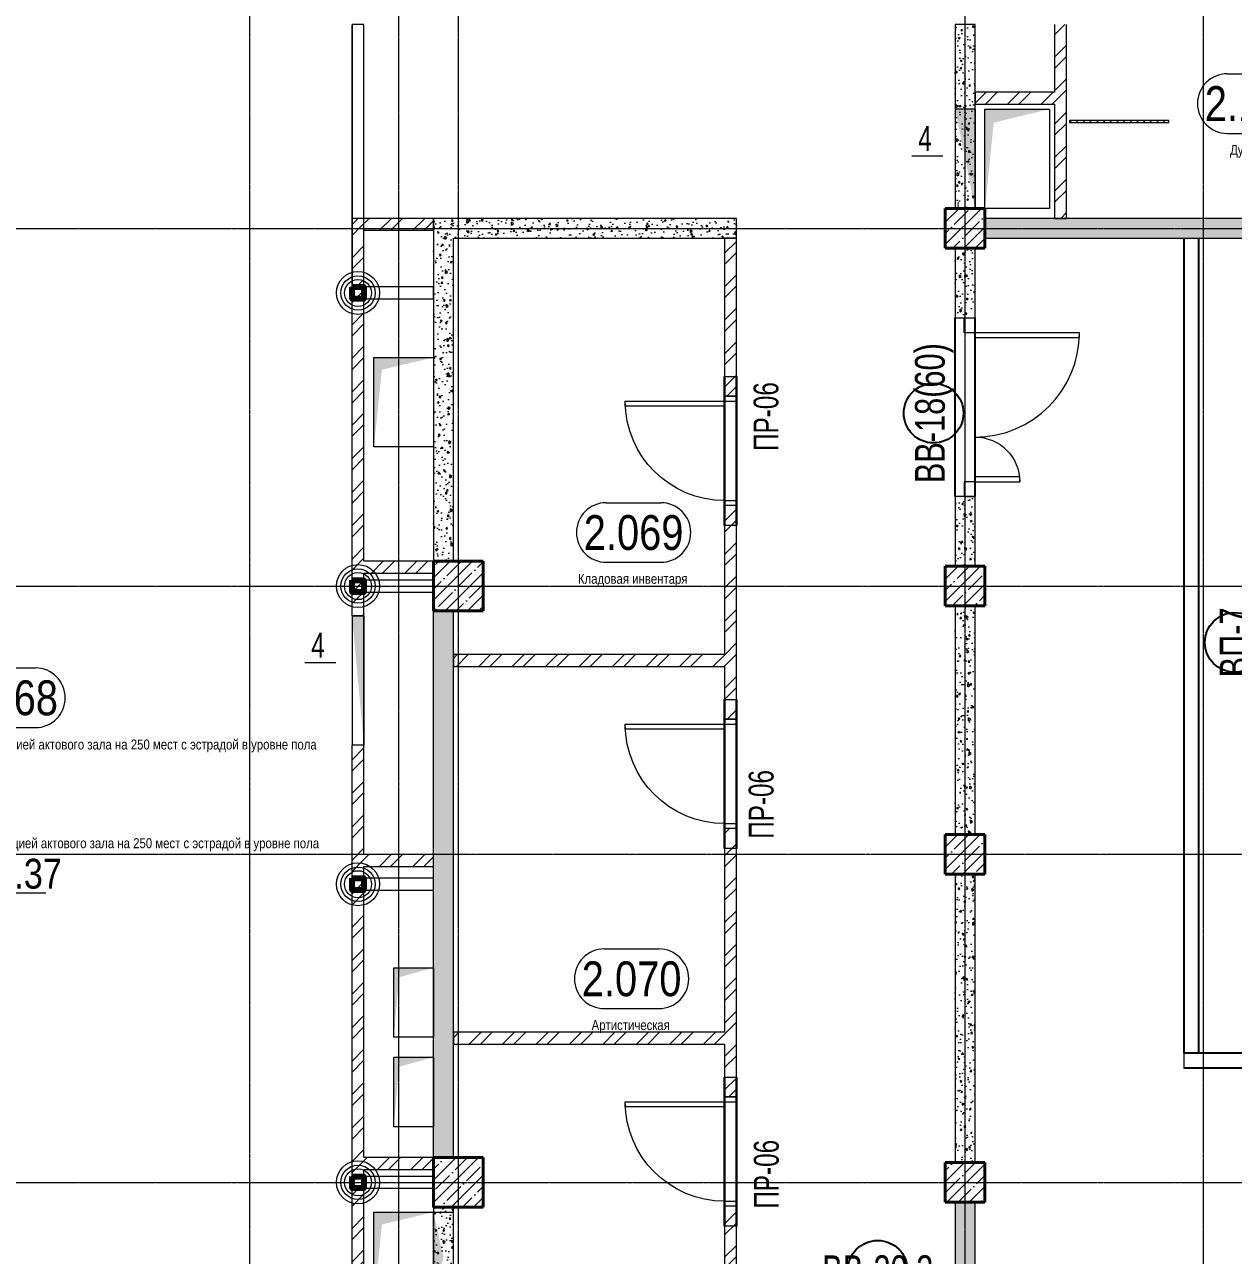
# Model space of a CAD drawing. Header units: millimetres. Extents: x -231292 to 573618, y -153144 to 564035.
# Drawn here: x 70218 to 82383, y 91395 to 103780 of the extents above; entities that cross this region are included whole.
import ezdxf
from ezdxf.enums import TextEntityAlignment as Align

# ---------------------------------------------------------------- set-up
doc = ezdxf.new("R2010")
doc.units = ezdxf.units.MM
for name, pattern in [('CENTER2', [28.575, 19.05, -3.175, 3.175, -3.175]), ('DASHED', [19.05, 12.7, -6.35]), ('HIDDEN2', [4.7625, 3.175, -1.5875])]:
    doc.linetypes.add(name, pattern=pattern)
doc.layers.get('0').update_dxf_attribs({"color": 250})
doc.layers.get('Defpoints').update_dxf_attribs({"color": 250})
for name, color, linetype, lineweight in [('A-AREA', 250, 'Continuous', 15), ('АР_Area', 250, 'Continuous', 5), ('АР_Витраж марка', 250, 'Continuous', 9), ('АР_Двери', 250, 'Continuous', 9), ('АР_Двери_витраж', 250, 'Continuous', 9), ('АР_Колонны', 250, 'Continuous', 35), ('АР_Отв. марка', 250, 'Continuous', 9), ('АР_Отверстия', 250, 'Continuous', 9), ('АР_площадь пом', 250, 'Continuous', 5), ('АР_Стены ГКЛ', 250, 'Continuous', 15), ('АР_Стены ЖБ', 250, 'Continuous', 35), ('АР_Стены кирпич', 250, 'Continuous', 20), ('АР_Стены ПЕНОблок', 250, 'Continuous', 20), ('АР_Штриховка', 250, 'Continuous', 0), ('КМ_Фахверки', 250, 'Continuous', 80), ('ОВ_Отверстия', 250, 'Continuous', 5), ('ОВ_Шахты_блок 4.1', 250, 'Continuous', 5), ('РД_Оси_100', 250, 'Continuous', 0), ('РД_проем_инж перемыч_фахверк', 250, 'Continuous', 18)]:
    doc.layers.add(name, color=color, linetype=linetype, lineweight=lineweight)
for name, color, linetype, lineweight, plot in [('АР_Делит', 250, 'Continuous', 0, False), ('РД_Проем', 250, 'Continuous', 0, False), ('РД_проем_инж перемыч_подсчет', 250, 'Continuous', 30, False)]:
    doc.layers.add(name, color=color, linetype=linetype, lineweight=lineweight, plot=plot)
for name, color, linetype in [('РД_Витраж_вн', 250, 'Continuous'), ('РД_Витраж_перегородка', 250, 'Continuous'), ('РД_Перемычка инж проемов', 250, 'Continuous')]:
    doc.layers.add(name, color=color, linetype=linetype)
doc.styles.add('Arial0', font='arial.ttf')
doc.styles.add('Arial_09', font='ARIALN.TTF', dxfattribs={"width": 0.9})
doc.styles.add('style1', font='ARIALN.TTF')
doc.styles.add('ккк', font='isocpeur.ttf', dxfattribs={"width": 0.85, "oblique": 15})
pattern_1 = [(95, (8883.4, 13229.69), (140.09465, 117.55338), [19.05, -209.55]), (40, (8883.4, 13229.69), (-160.01845, 110.17673), [15.24, -167.64058]), (145.45144, (8895.08, 13239.48), (-19.9238, 227.7301), [16.19, -178.09024]), (91.1842, (8847.48, 13265.6), (221.41024, 161.9534), [28.575, -314.325]), (141.63556, (8865.93, 13279.1), (-7.0866, 342.82676), [24.285, -267.1356]), (36.18415, (8847.48, 13265.6), (-7.0866, 342.82676), [22.86, -251.4597]), (66, (8874.42, 13274.59), (179.51998, 34.89515), [19.05, -209.55]), (11, (8874.42, 13274.59), (-86.53993, 173.9412), [15.24, -167.64]), (116.45145, (8889.38, 13277.5), (92.98005, 208.83634), [16.19, -178.08994]), (82.5, (8883.4, 13229.686), (-57.60547, 61.973414), [0, -165.608, 0, -170.18, 0, -168.275]), (52.5, (8883.4, 13229.69), (-23.58973, 118.087), [0, -97.028, 0, -161.798, 0, -64.135]), (12.5, (8843.35, 13189.634), (99.927863, 91.826196), [0, -63.5, 0, -198.12, 0, -262.89]), (2.5, (8825.39, 13171.67), (86.7639, 122.72239), [0, -82.55, 0, -131.572, 0, -186.69])]
pattern_2 = [(45, (8883.4, 13229.69), (-168.3798, 168.3798), []), (45, (8995.66, 13229.69), (-168.3798, 168.3798), [])]
pattern_3 = [(45, (8883.4, 13229.69), (-168.3798, 168.3798), []), (45, (8995.66, 13229.69), (-168.3798, 168.3798), [])]
pattern_4 = [(45, (8883.4, 13229.69), (-112.2532, 112.2532), []), (45, (8995.66, 13229.69), (-112.2532, 112.2532), [198.4375, -39.6875, 0, -39.6875])]
pattern_5 = [(45, (8883.4, 13229.69), (-168.3798, 168.3798), []), (45, (8995.66, 13229.69), (-168.3798, 168.3798), [])]

# ---------------------------------------------------------------- blocks, each defined once
blk = doc.blocks.new('СОШ_2200_АР_ОСИ_М100_28.05.24')
at = {"layer": 'РД_Оси_100', "linetype": 'CENTER2'}
for p, q in [((63600, -6155), (63600, 139938.679)), ((65100, -6155), (65100, 139938.679)), ((73200, -6155), (73200, 139938.679)), ((70800, -6155), (70800, 90900)), ((-5954.958, 88500), (119910, 88500)), ((-5954.958, 84900), (119910, 84900)), ((119910, 82200), (-5954.958, 82200)), ((-5954.958, 78900), (119910, 78900))]:
    blk.add_line(p, q, dxfattribs=at)
blk.add_lwpolyline([(65700, -6155), (65700, 139938.679)], dxfattribs=at)
blk = doc.blocks.new('otv')
at = {"linetype": 'Continuous'}
blk.add_lwpolyline([(0, -1), (0, 0), (1, 0), (1, -1)], close=True, dxfattribs=at)
blk.add_solid([(0, -1), (0, 0), (0.135, -0.137), (1, 0)], dxfattribs=at)
blk = doc.blocks.new('Ф_крпич 120')
at = {"layer": 'АР_Делит', "color": 1}
for radius in [216, 173, 136]:
    blk.add_circle((60, -60), radius, dxfattribs=at)
at = {"layer": 'КМ_Фахверки'}
blk.add_lwpolyline([(0, 0), (120, 0), (120, -120), (0, -120)], close=True, dxfattribs=at)
at = {"layer": 'КМ_Фахверки', "lineweight": 5}
blk.add_lwpolyline([(6, -6), (114, -6), (114, -114), (6, -114)], close=True, dxfattribs=at)
blk = doc.blocks.new('MOK-МаркаПом_овал_ареал')
for p, q in [((-2.75, 3), (2.75, 3)), ((-2.75, -3), (2.75, -3))]:
    blk.add_line(p, q)
for centre, radius, start, end in [((-2.75, 0), 3, 90, 270), ((2.75, 0), 3, 270, 90), ((-3.75, 0), 3.5, 0, 0.001)]:
    blk.add_arc(centre, radius, start, end)
at = {"color": 0, "style": 'style1'}
blk.add_attdef('АР-ПОМЕЩЕНИЕ:НОМЕР', text='', height=3.5, dxfattribs=at).set_placement((0, 0), align=Align.MIDDLE)
at = {"layer": 'Defpoints', "color": 2, "style": 'style1'}
blk.add_attdef('АР-ПОМЕЩЕНИЕ:НАИМЕНОВАНИЕ', text='', height=1, dxfattribs=at).set_placement((-0.09, -4.81), align=Align.MIDDLE)
blk = doc.blocks.new('MOK-МаркаПомещения1')
at = {"layer": 'A-AREA', "color": 0}
blk.add_line((-3.65, -1.94), (3.65, -1.94), dxfattribs=at)
at = {"layer": 'A-AREA', "color": 0, "style": 'style1'}
blk.add_attdef('АР-ПОМЕЩЕНИЕ:ПЛОЩАДЬ', text='', height=3, dxfattribs=at).set_placement((0, 0), align=Align.MIDDLE)
at = {"layer": 'Defpoints', "style": 'style1', "flags": 8}
blk.add_attdef('АР-ПОМЕЩЕНИЕ:НАИМЕНОВАНИЕ', text='', height=1, dxfattribs=at).set_placement((0, 2.96), align=Align.MIDDLE)
blk = doc.blocks.new('MOK-МаркаПроема инж.')
blk.add_line((-1.33, -1.75), (1.8, -1.75))
at = {"color": 0, "style": 'Arial0', "width": 0.7}
blk.add_attdef('АР-ПРОЕМ:Коробка', text='', height=2.5, dxfattribs=at).set_placement((0, 0), align=Align.MIDDLE)
blk = doc.blocks.new('MOK-МаркаПеремычки')
at = {"color": 0, "style": 'ккк', "oblique": 15, "width": 0.85}
blk.add_attdef('АР-ПРОЕМ:ПЕРЕМЫЧКА', text='', height=2.5, dxfattribs=at).set_placement((0, 0), align=Align.MIDDLE)
blk = doc.blocks.new('МаркаВитража1')
at = {"layer": 'Defpoints'}
blk.add_circle((0, 0), 3, dxfattribs=at)
at = {"color": 0, "linetype": 'ByBlock', "lineweight": -2, "style": 'Arial_09', "width": 0.9}
blk.add_attdef('АР-ОКНО:НАИМЕНОВАНИЕ', text='', height=3, dxfattribs=at).set_placement((0, 0), align=Align.MIDDLE)

msp = doc.modelspace()

# ---------------------------------------------------------------- hatches: boundary and pattern name
at = {"layer": 'АР_Штриховка', "linetype": 'Continuous', "lineweight": 0}
h = msp.add_hatch(dxfattribs=at)
h.set_pattern_fill('AR-CONC', color=256, angle=45, style=0)
h.set_pattern_definition([(95, (8883.4, 13229.69), (140.09465, 117.55338), [19.05, -209.55]), (40, (8883.4, 13229.69), (-160.01845, 110.17673), [15.24, -167.64058]), (145.45144, (8895.08, 13239.48), (-19.9238, 227.7301), [16.19, -178.09024]), (91.1842, (8847.48, 13265.6), (221.41024, 161.9534), [28.575, -314.325]), (141.63556, (8865.93, 13279.1), (-7.0866, 342.82676), [24.285, -267.1356]), (36.18415, (8847.48, 13265.6), (-7.0866, 342.82676), [22.86, -251.4597]), (66, (8874.42, 13274.59), (179.51998, 34.89515), [19.05, -209.55]), (11, (8874.42, 13274.59), (-86.53993, 173.9412), [15.24, -167.64]), (116.45145, (8889.38, 13277.5), (92.98005, 208.83634), [16.19, -178.08994]), (82.5, (8883.4, 13229.686), (-57.60547, 61.973414), [0, -165.608, 0, -170.18, 0, -168.275]), (52.5, (8883.4, 13229.69), (-23.58973, 118.087), [0, -97.028, 0, -161.798, 0, -64.135]), (12.5, (8843.35, 13189.634), (99.927863, 91.826196), [0, -63.5, 0, -198.12, 0, -262.89]), (2.5, (8825.39, 13171.67), (86.7639, 122.72239), [0, -82.55, 0, -131.572, 0, -186.69])])
h.paths.add_polyline_path([(79583.317, 101929.685), (79783.317, 101929.686), (79783.306, 103779.686), (79583.306, 103779.685)], flags=0)
h = msp.add_hatch(dxfattribs=at)
h.set_pattern_fill('ANSI32', color=256, scale=25, style=0)
h.set_pattern_definition(pattern_2)
h.paths.add_polyline_path([(80583.311, 101829.686), (80703.311, 101829.686), (80703.311, 102979.686), (80613.311, 103019.686), (80583.311, 102979.686)], flags=0)
h.paths.add_polyline_path([(80583.311, 103099.686), (80613.311, 103019.686), (80703.311, 102979.686), (80703.311, 103779.686), (80583.311, 103779.686)], flags=0)
h = msp.add_hatch(dxfattribs=at)
h.set_pattern_fill('ANSI32', color=256, scale=25, style=0)
h.set_pattern_definition([(45, (8883.4, 13229.69), (-168.3798, 168.3798), []), (45, (8995.66, 13229.69), (-168.3798, 168.3798), [])])
h.paths.add_polyline_path([(79783.311, 103099.686), (79783.311, 102979.686), (80583.311, 102979.686), (80613.311, 103019.686), (80583.311, 103099.686)], flags=0)
h = msp.add_hatch(dxfattribs=at)
h.set_pattern_fill('ANSI31', color=256, scale=15, angle=-360, style=0)
h.set_pattern_definition([(45, (8883.403, 13229.686), (-33.67596, 33.67596), [])])
h.paths.add_polyline_path([(80735.355, 102814.804), (80735.355, 102794.804), (81735.355, 102794.804), (81735.355, 102814.804)], flags=0)
at = {"layer": 'АР_Штриховка', "linetype": 'Continuous', "lineweight": 5}
h = msp.add_hatch(dxfattribs=at)
h.set_pattern_fill('ANSI35', color=256, scale=25, style=0)
h.set_pattern_definition(pattern_4)
h.paths.add_polyline_path([(79483.403, 101529.686), (79883.403, 101529.686), (79883.403, 101929.686), (79483.403, 101929.686)], flags=0)
at = {"layer": 'АР_Штриховка', "linetype": 'Continuous', "lineweight": 0}
h = msp.add_hatch(dxfattribs=at)
h.set_pattern_fill('ANSI32', color=256, scale=25, style=0)
h.set_pattern_definition(pattern_2)
h.paths.add_polyline_path([(73513.403, 89529.686), (73633.403, 89529.686), (73633.403, 90229.686), (73543.403, 90269.686), (73513.403, 90229.686)], flags=0)
h.paths.add_polyline_path([(73513.403, 98379.686), (73603.403, 98339.686), (73633.403, 98379.686), (73633.403, 101709.686), (73513.403, 101829.686)], flags=0)
h.paths.add_polyline_path([(73513.403, 90349.686), (73543.403, 90269.686), (73633.403, 90229.686), (73633.403, 92259.686), (73603.403, 92339.686), (73513.403, 92379.686)], flags=0)
h.paths.add_polyline_path([(73513.403, 92379.686), (73603.403, 92339.686), (73633.403, 92379.686), (73633.403, 95309.686), (73603.403, 95389.686), (73513.403, 95429.686)], flags=0)
h.paths.add_polyline_path([(73513.403, 95429.686), (73603.403, 95389.686), (73633.403, 95429.686), (73633.403, 96529.686), (73513.403, 96529.686)], flags=0)
h.paths.add_polyline_path([(73513.403, 97829.686), (73633.403, 97829.686), (73633.403, 98259.686), (73603.403, 98339.686), (73513.403, 98379.686)], flags=0)
h = msp.add_hatch(dxfattribs=at)
h.set_pattern_fill('ANSI32', color=256, scale=25, style=0)
h.set_pattern_definition(pattern_5)
h.paths.add_polyline_path([(74333.403, 101709.686), (74333.403, 101829.686), (73513.403, 101829.686), (73633.403, 101709.686)], flags=0)
h = msp.add_hatch(dxfattribs=at)
h.set_pattern_fill('AR-CONC', color=256, angle=45, style=0)
h.set_pattern_definition([(95, (8883.4, 13229.69), (140.09465, 117.55338), [19.05, -209.55]), (40, (8883.4, 13229.69), (-160.01845, 110.17673), [15.24, -167.64058]), (145.45144, (8895.08, 13239.48), (-19.9238, 227.7301), [16.19, -178.09024]), (91.1842, (8847.48, 13265.6), (221.41024, 161.9534), [28.575, -314.325]), (141.63556, (8865.93, 13279.1), (-7.0866, 342.82676), [24.285, -267.1356]), (36.18415, (8847.48, 13265.6), (-7.0866, 342.82676), [22.86, -251.4597]), (66, (8874.42, 13274.59), (179.51998, 34.89515), [19.05, -209.55]), (11, (8874.42, 13274.59), (-86.53993, 173.9412), [15.24, -167.64]), (116.45145, (8889.38, 13277.5), (92.98005, 208.83634), [16.19, -178.08994]), (82.5, (8883.4, 13229.686), (-57.60547, 61.973414), [0, -165.608, 0, -170.18, 0, -168.275]), (52.5, (8883.4, 13229.69), (-23.58973, 118.087), [0, -97.028, 0, -161.798, 0, -64.135]), (12.5, (8843.35, 13189.634), (99.927863, 91.826196), [0, -63.5, 0, -198.12, 0, -262.89]), (2.5, (8825.39, 13171.67), (86.7639, 122.72239), [0, -82.55, 0, -131.572, 0, -186.69])])
h.paths.add_polyline_path([(77383.403, 101629.686), (77383.403, 101829.686), (74333.403, 101829.686), (74533.403, 101629.686)], flags=0)
h = msp.add_hatch(dxfattribs=at)
h.set_pattern_fill('AR-CONC', color=256, angle=45, style=0)
h.set_pattern_definition(pattern_1)
h.paths.add_polyline_path([(74333.403, 98379.686), (74533.403, 98379.686), (74533.403, 101629.686), (74333.403, 101829.686)], flags=0)
h = msp.add_hatch(dxfattribs=at)
h.set_pattern_fill('AR-CONC', color=256, angle=45, style=0)
h.set_pattern_definition([(95, (8883.4, 13229.69), (140.09465, 117.55338), [19.05, -209.55]), (40, (8883.4, 13229.69), (-160.01845, 110.17673), [15.24, -167.64058]), (145.45144, (8895.08, 13239.48), (-19.9238, 227.7301), [16.19, -178.09024]), (91.1842, (8847.48, 13265.6), (221.41024, 161.9534), [28.575, -314.325]), (141.63556, (8865.93, 13279.1), (-7.0866, 342.82676), [24.285, -267.1356]), (36.18415, (8847.48, 13265.6), (-7.0866, 342.82676), [22.85997, -251.4597]), (66, (8874.42, 13274.59), (179.51998, 34.89515), [19.05, -209.55]), (11, (8874.42, 13274.59), (-86.53993, 173.9412), [15.24, -167.64]), (116.45145, (8889.38, 13277.5), (92.98005, 208.83634), [16.19, -178.08994]), (82.5, (8883.4, 13229.686), (-57.60547, 61.973414), [0, -165.608, 0, -170.18, 0, -168.275]), (52.5, (8883.4, 13229.69), (-23.58973, 118.087), [0, -97.028, 0, -161.798, 0, -64.135]), (12.5, (8843.35, 13189.634), (99.927863, 91.826196), [0, -63.5, 0, -198.12, 0, -262.89]), (2.5, (8825.39, 13171.67), (86.7639, 122.72239), [0, -82.55, 0, -131.572, 0, -186.69])])
h.paths.add_polyline_path([(79883.403, 101829.686), (79883.403, 101629.686), (85183.403, 101629.686), (85183.403, 101829.686)], flags=0)
h = msp.add_hatch(dxfattribs=at)
h.set_pattern_fill('ANSI32', color=256, scale=25, angle=-360, style=0)
h.set_pattern_definition([(45, (8883.4, 13229.69), (-168.3798, 168.3798), []), (45, (8995.66, 13229.69), (-168.3798, 168.3798), [])])
h.paths.add_polyline_path([(77383.403, 93519.686), (77293.403, 93559.686), (77263.403, 93519.686), (77263.403, 92989.615), (77383.403, 92989.615)], flags=0)
h.paths.add_polyline_path([(77383.403, 91889.615), (77263.403, 91889.615), (77263.403, 89529.686), (77383.403, 89529.686)], flags=0)
h.paths.add_polyline_path([(77383.403, 101629.686), (77263.403, 101629.686), (77263.403, 100039.686), (77383.403, 100039.686)], flags=0)
h.paths.add_polyline_path([(77383.403, 98939.686), (77263.403, 98939.686), (77263.403, 97439.686), (77293.403, 97359.686), (77383.403, 97319.686)], flags=0)
h.paths.add_polyline_path([(77383.403, 97319.686), (77293.403, 97359.686), (77263.403, 97319.686), (77263.403, 96789.256), (77383.403, 96789.256)], flags=0)
h.paths.add_polyline_path([(77383.403, 95689.256), (77263.403, 95689.256), (77263.403, 93639.686), (77293.403, 93559.686), (77383.403, 93519.686)], flags=0)
h = msp.add_hatch(dxfattribs=at)
h.set_pattern_fill('AR-CONC', color=256, angle=45, style=0)
h.set_pattern_definition([(95, (8883.4, 13229.69), (140.09465, 117.55338), [19.05, -209.55]), (40, (8883.4, 13229.69), (-160.01845, 110.17673), [15.24, -167.64058]), (145.45144, (8895.08, 13239.48), (-19.9238, 227.7301), [16.19, -178.09024]), (91.1842, (8847.48, 13265.6), (221.41024, 161.9534), [28.575, -314.325]), (141.63556, (8865.93, 13279.1), (-7.0866, 342.82676), [24.285, -267.1356]), (36.18415, (8847.48, 13265.6), (-7.0866, 342.82676), [22.86, -251.4597]), (66, (8874.42, 13274.59), (179.51998, 34.89515), [19.05, -209.55]), (11, (8874.42, 13274.59), (-86.53993, 173.9412), [15.24, -167.64]), (116.45145, (8889.38, 13277.5), (92.98005, 208.83634), [16.19, -178.08994]), (82.5, (8883.4, 13229.686), (-57.60547, 61.973414), [0, -165.608, 0, -170.18, 0, -168.275]), (52.5, (8883.4, 13229.69), (-23.58973, 118.087), [0, -97.028, 0, -161.798, 0, -64.135]), (12.5, (8843.35, 13189.634), (99.927863, 91.826196), [0, -63.5, 0, -198.12, 0, -262.89]), (2.5, (8825.39, 13171.67), (86.7639, 122.72239), [0, -82.55, 0, -131.572, 0, -186.69])])
h.paths.add_polyline_path([(79583.335, 98329.685), (79783.335, 98329.686), (79783.331, 99029.686), (79583.331, 99029.685)], flags=0)
h.paths.add_polyline_path([(79583.322, 100829.686), (79783.322, 100829.687), (79783.318, 101529.686), (79583.318, 101529.685)], flags=0)
h = msp.add_hatch(dxfattribs=at)
h.set_pattern_fill('ANSI32', color=256, scale=25, style=0)
h.set_pattern_definition(pattern_5)
h.paths.add_polyline_path([(74333.403, 98259.686), (74333.403, 98379.686), (73633.403, 98379.686), (73603.403, 98339.686), (73633.403, 98259.686)], flags=0)
at = {"layer": 'АР_Штриховка', "linetype": 'Continuous', "lineweight": 5}
h = msp.add_hatch(dxfattribs=at)
h.set_pattern_fill('ANSI35', color=256, scale=25, style=0)
h.set_pattern_definition(pattern_4)
h.paths.add_polyline_path([(74333.403, 97879.686), (74833.403, 97879.686), (74833.403, 98379.686), (74333.403, 98379.686)], flags=0)
h = msp.add_hatch(dxfattribs=at)
h.set_pattern_fill('ANSI35', color=256, scale=25, style=0)
h.set_pattern_definition(pattern_4)
h.paths.add_polyline_path([(79483.403, 97929.686), (79883.403, 97929.686), (79883.403, 98329.686), (79483.403, 98329.686)], flags=0)
at = {"layer": 'АР_Штриховка', "linetype": 'Continuous', "lineweight": 0}
h = msp.add_hatch(dxfattribs=at)
h.set_pattern_fill('AR-CONC', color=256, angle=45, style=0)
h.set_pattern_definition(pattern_1)
h.paths.add_polyline_path([(74333.403, 92379.686), (74533.403, 92379.686), (74533.403, 93519.686), (74333.403, 93519.686)], flags=0)
h.paths.add_polyline_path([(74333.403, 93519.686), (74533.403, 93519.686), (74533.403, 97319.686), (74333.403, 97319.686)], flags=0)
h.paths.add_polyline_path([(74333.403, 97319.686), (74533.403, 97319.686), (74533.403, 97879.686), (74333.403, 97879.686)], flags=0)
h = msp.add_hatch(dxfattribs=at)
h.set_pattern_fill('AR-CONC', color=256, angle=45, style=0)
h.set_pattern_definition([(95, (8883.4, 13229.69), (140.09465, 117.55338), [19.05, -209.55]), (40, (8883.4, 13229.69), (-160.01845, 110.17673), [15.24, -167.64058]), (145.45144, (8895.08, 13239.48), (-19.9238, 227.7301), [16.19, -178.09024]), (91.1842, (8847.48, 13265.6), (221.41024, 161.9534), [28.575, -314.325]), (141.63556, (8865.93, 13279.1), (-7.0866, 342.82676), [24.285, -267.1356]), (36.18415, (8847.48, 13265.6), (-7.0866, 342.82676), [22.86, -251.4597]), (66, (8874.42, 13274.59), (179.51998, 34.89515), [19.05, -209.55]), (11, (8874.42, 13274.59), (-86.53993, 173.9412), [15.24, -167.64]), (116.45145, (8889.38, 13277.5), (92.98005, 208.83634), [16.19, -178.08994]), (82.5, (8883.4, 13229.686), (-57.60547, 61.973414), [0, -165.608, 0, -170.18, 0, -168.275]), (52.5, (8883.4, 13229.69), (-23.58973, 118.087), [0, -97.028, 0, -161.798, 0, -64.135]), (12.5, (8843.35, 13189.634), (99.927863, 91.826196), [0, -63.5, 0, -198.12, 0, -262.89]), (2.5, (8825.39, 13171.67), (86.7639, 122.72239), [0, -82.55, 0, -131.572, 0, -186.69])])
h.paths.add_polyline_path([(79583.349, 95629.685), (79783.349, 95629.686), (79783.337, 97929.686), (79583.337, 97929.685)], flags=0)
h = msp.add_hatch(dxfattribs=at)
h.set_pattern_fill('ANSI32', color=256, scale=25, style=0)
h.set_pattern_definition(pattern_3)
h.paths.add_polyline_path([(77263.403, 97319.686), (77293.403, 97359.686), (77263.403, 97439.686), (74533.403, 97439.686), (74533.403, 97319.686)], flags=0)
at = {"layer": 'АР_Штриховка', "linetype": 'Continuous', "lineweight": 5}
h = msp.add_hatch(dxfattribs=at)
h.set_pattern_fill('ANSI35', color=256, scale=25, style=0)
h.set_pattern_definition(pattern_4)
h.paths.add_polyline_path([(79483.403, 95229.686), (79883.403, 95229.686), (79883.403, 95629.686), (79483.403, 95629.686)], flags=0)
at = {"layer": 'АР_Штриховка', "linetype": 'Continuous', "lineweight": 0}
h = msp.add_hatch(dxfattribs=at)
h.set_pattern_fill('ANSI32', color=256, scale=25, style=0)
h.set_pattern_definition(pattern_5)
h.paths.add_polyline_path([(74333.403, 95309.686), (74333.403, 95429.686), (73633.403, 95429.686), (73603.403, 95389.686), (73633.403, 95309.686)], flags=0)
h = msp.add_hatch(dxfattribs=at)
h.set_pattern_fill('AR-CONC', color=256, angle=45, style=0)
h.set_pattern_definition([(95, (8883.4, 13229.69), (140.09465, 117.55338), [19.05, -209.55]), (40, (8883.4, 13229.69), (-160.01845, 110.17673), [15.24, -167.64058]), (145.45144, (8895.08, 13239.48), (-19.9238, 227.7301), [16.19, -178.09024]), (91.1842, (8847.48, 13265.6), (221.41024, 161.9534), [28.575, -314.325]), (141.63556, (8865.93, 13279.1), (-7.0866, 342.82676), [24.285, -267.1356]), (36.18415, (8847.48, 13265.6), (-7.0866, 342.8268), [22.86, -251.4597]), (66, (8874.42, 13274.59), (179.51998, 34.89515), [19.05, -209.55]), (11, (8874.42, 13274.59), (-86.53993, 173.9412), [15.24, -167.64]), (116.45145, (8889.38, 13277.5), (92.98005, 208.83634), [16.19, -178.08994]), (82.5, (8883.4, 13229.686), (-57.60547, 61.973414), [0, -165.608, 0, -170.18, 0, -168.275]), (52.5, (8883.4, 13229.69), (-23.58973, 118.087), [0, -97.028, 0, -161.798, 0, -64.135]), (12.5, (8843.35, 13189.634), (99.927863, 91.826196), [0, -63.5, 0, -198.12, 0, -262.89]), (2.5, (8825.39, 13171.67), (86.7639, 122.72239), [0, -82.55, 0, -131.572, 0, -186.69])])
h.paths.add_polyline_path([(79583.367, 92329.685), (79783.367, 92329.686), (79783.351, 95229.686), (79583.351, 95229.685)], flags=0)
h = msp.add_hatch(dxfattribs=at)
h.set_pattern_fill('ANSI32', color=256, scale=25, style=0)
h.set_pattern_definition(pattern_3)
h.paths.add_polyline_path([(77263.403, 93519.686), (77293.403, 93559.686), (77263.403, 93639.686), (74533.403, 93639.686), (74533.403, 93519.686)], flags=0)
h = msp.add_hatch(dxfattribs=at)
h.set_pattern_fill('ANSI32', color=256, scale=25, style=0)
h.set_pattern_definition(pattern_5)
h.paths.add_polyline_path([(74333.402, 92259.686), (74333.402, 92379.686), (73633.403, 92379.686), (73603.403, 92339.686), (73633.403, 92259.686)], flags=0)
at = {"layer": 'АР_Штриховка', "linetype": 'Continuous', "lineweight": 5}
h = msp.add_hatch(dxfattribs=at)
h.set_pattern_fill('ANSI35', color=256, scale=25, style=0)
h.set_pattern_definition(pattern_4)
h.paths.add_polyline_path([(74333.403, 91879.686), (74833.403, 91879.686), (74833.403, 92379.686), (74333.403, 92379.686)], flags=0)
h = msp.add_hatch(dxfattribs=at)
h.set_pattern_fill('ANSI35', color=256, scale=25, style=0)
h.set_pattern_definition(pattern_4)
h.paths.add_polyline_path([(79483.403, 91929.686), (79883.403, 91929.686), (79883.403, 92329.686), (79483.403, 92329.686)], flags=0)
at = {"layer": 'АР_Штриховка', "linetype": 'Continuous', "lineweight": 0}
h = msp.add_hatch(dxfattribs=at)
h.set_pattern_fill('AR-CONC', color=256, angle=45, style=0)
h.set_pattern_definition([(95, (8883.4, 13229.69), (140.09465, 117.55338), [19.05, -209.55]), (40, (8883.4, 13229.69), (-160.01845, 110.17673), [15.24, -167.6406]), (145.45144, (8895.08, 13239.48), (-19.9238, 227.7301), [16.19, -178.09024]), (91.1842, (8847.48, 13265.6), (221.41024, 161.9534), [28.575, -314.325]), (141.63556, (8865.93, 13279.1), (-7.0866, 342.82676), [24.285, -267.1356]), (36.18415, (8847.48, 13265.6), (-7.0866, 342.8268), [22.86, -251.4597]), (66, (8874.42, 13274.59), (179.51998, 34.89515), [19.05, -209.55]), (11, (8874.42, 13274.59), (-86.53993, 173.9412), [15.24, -167.64]), (116.45145, (8889.38, 13277.5), (92.98005, 208.83634), [16.19, -178.08994]), (82.5, (8883.4, 13229.686), (-57.60547, 61.973414), [0, -165.608, 0, -170.18, 0, -168.275]), (52.5, (8883.4, 13229.69), (-23.58973, 118.087), [0, -97.028, 0, -161.798, 0, -64.135]), (12.5, (8843.35, 13189.634), (99.927863, 91.826196), [0, -63.5, 0, -198.12, 0, -262.89]), (2.5, (8825.39, 13171.67), (86.7639, 122.72239), [0, -82.55, 0, -131.572, 0, -186.69])])
h.paths.add_polyline_path([(79583.399, 86229.686), (79783.399, 86229.687), (79783.396, 86879.686), (79583.396, 86879.685)], flags=0)
h.paths.add_polyline_path([(79583.386, 88679.685), (79783.386, 88679.686), (79783.369, 91929.686), (79583.369, 91929.685)], flags=0)
h = msp.add_hatch(dxfattribs=at)
h.set_pattern_fill('AR-CONC', color=256, angle=45, style=0)
h.set_pattern_definition(pattern_1)
h.paths.add_polyline_path([(74333.403, 89529.686), (74533.403, 89529.686), (74533.403, 91879.686), (74333.403, 91879.686)], flags=0)
at = {"layer": 'ОВ_Отверстия', "linetype": 'Continuous', "lineweight": 5}
for points in [[(79783.311, 102929.686), (79583.311, 102929.685), (79683.314, 102429.686)], [(79783.317, 101929.686), (79783.311, 102929.686), (79683.314, 102429.686)], [(73633.403, 97829.686), (73513.403, 97829.686), (73573.403, 97179.686)], [(73633.403, 96529.686), (73633.403, 97829.686), (73573.403, 97179.686)], [(74333.403, 91829.686), (74333.403, 90929.686), (74433.403, 91379.686)]]:
    msp.add_hatch(color=256, dxfattribs=at).paths.add_polyline_path(points, flags=0)

# ---------------------------------------------------------------- linework, layer by layer
at = {"layer": 'АР_Двери', "linetype": 'Continuous', "lineweight": 9}
for points in [[(77263.403, 99989.686), (77263.403, 99939.686), (76263.403, 99939.686), (76263.403, 99989.686)], [(77383.403, 99989.686), (77383.403, 100039.686), (77263.403, 100039.686), (77263.403, 99989.686)], [(77383.403, 98989.686), (77383.403, 98939.686), (77263.403, 98939.686), (77263.403, 98989.686)], [(77263.403, 96739.256), (77263.403, 96689.256), (76263.403, 96689.256), (76263.403, 96739.256)], [(77383.403, 96739.256), (77383.403, 96789.256), (77263.403, 96789.256), (77263.403, 96739.256)], [(77383.403, 95739.256), (77383.403, 95689.256), (77263.403, 95689.256), (77263.403, 95739.256)], [(77263.403, 92939.615), (77263.403, 92889.615), (76263.403, 92889.615), (76263.403, 92939.615)], [(77383.403, 92939.615), (77383.403, 92989.615), (77263.403, 92989.615), (77263.403, 92939.615)], [(77383.403, 91939.615), (77383.403, 91889.615), (77263.403, 91889.615), (77263.403, 91939.615)]]:
    msp.add_lwpolyline(points, close=True, dxfattribs=at)
at = {"layer": 'АР_Двери', "linetype": 'Continuous', "lineweight": 9, "extrusion": (0, 0, -1)}
for centre in [(-77263.403, 99989.686), (-77263.403, 96739.256), (-77263.403, 92939.615)]:
    msp.add_arc(centre, 1000, 270, 0, dxfattribs=at)
at = {"layer": 'АР_Двери_витраж', "linetype": 'Continuous', "lineweight": 9}
for p, q in [((82033.403, 93429.686), (81883.403, 93429.686)), ((81883.403, 93429.686), (81883.403, 93279.686))]:
    msp.add_line(p, q, dxfattribs=at)
for points in [[(79673.339, 100679.686), (79673.338, 100829.686), (79783.338, 100829.686), (79783.339, 100679.686)], [(79783.339, 100679.686), (79783.339, 100629.686), (80833.339, 100629.692), (80833.339, 100679.692)], [(80233.347, 99179.689), (80233.346, 99229.689), (79783.346, 99229.686), (79783.347, 99179.686)], [(79673.347, 99179.686), (79673.348, 99029.686), (79783.348, 99029.686), (79783.347, 99179.686)]]:
    msp.add_lwpolyline(points, close=True, dxfattribs=at)
msp.add_arc((79783.339, 100679.686), 1050, 270.0003055, 0.0003055, dxfattribs=at)
at = {"layer": 'АР_Двери_витраж', "linetype": 'Continuous', "lineweight": 9, "extrusion": (0, 0, -1)}
msp.add_arc((-79783.347, 99179.686), 450, 89.9996945, 179.9996945, dxfattribs=at)
at = {"layer": 'АР_Колонны', "linetype": 'HIDDEN2', "lineweight": 25}
for p, q in [((79483.403, 101929.686), (79883.403, 101929.686)), ((79483.403, 101529.686), (79483.403, 101929.686)), ((79883.403, 101929.686), (79883.403, 101529.686)), ((79883.403, 101529.686), (79483.403, 101529.686)), ((74333.403, 98379.686), (74833.403, 98379.686)), ((74333.403, 97879.686), (74333.403, 98379.686)), ((74833.403, 98379.686), (74833.403, 97879.686)), ((79483.403, 98329.686), (79883.403, 98329.686)), ((79483.403, 97929.686), (79483.403, 98329.686)), ((79883.403, 98329.686), (79883.403, 97929.686)), ((74833.403, 97879.686), (74333.403, 97879.686)), ((79883.403, 97929.686), (79483.403, 97929.686)), ((79483.403, 95629.686), (79883.403, 95629.686)), ((79483.403, 95229.686), (79483.403, 95629.686)), ((79883.403, 95629.686), (79883.403, 95229.686)), ((79883.403, 95229.686), (79483.403, 95229.686)), ((74333.403, 92379.686), (74833.403, 92379.686)), ((74333.403, 91879.686), (74333.403, 92379.686)), ((74833.403, 92379.686), (74833.403, 91879.686)), ((79483.403, 92329.686), (79883.403, 92329.686)), ((79483.403, 91929.686), (79483.403, 92329.686)), ((79883.403, 92329.686), (79883.403, 91929.686)), ((79883.403, 91929.686), (79483.403, 91929.686)), ((74833.403, 91879.686), (74333.403, 91879.686))]:
    msp.add_line(p, q, dxfattribs=at)
at = {"layer": 'АР_Колонны', "linetype": 'Continuous', "lineweight": 35}
for p, q in [((79483.403, 101929.686), (79883.403, 101929.686)), ((79483.403, 101529.686), (79483.403, 101929.686)), ((79883.403, 101529.686), (79883.403, 101929.686)), ((79483.403, 101529.686), (79883.403, 101529.686)), ((74833.403, 98379.686), (74333.403, 98379.686)), ((74333.403, 97879.686), (74333.403, 98379.686)), ((74833.403, 98379.686), (74333.403, 98379.686)), ((74833.403, 97879.686), (74833.403, 98379.686)), ((79483.403, 98329.686), (79883.403, 98329.686)), ((79483.403, 97929.686), (79483.403, 98329.686)), ((79883.403, 97929.686), (79883.403, 98329.686)), ((74333.403, 97879.686), (74833.403, 97879.686)), ((79483.403, 97929.686), (79883.403, 97929.686)), ((79483.403, 95629.686), (79883.403, 95629.686)), ((79483.403, 95229.686), (79483.403, 95629.686)), ((79883.403, 95229.686), (79883.403, 95629.686)), ((79483.403, 95229.686), (79883.403, 95229.686)), ((74833.403, 92379.686), (74333.403, 92379.686)), ((74333.403, 91879.686), (74333.403, 92379.686)), ((74833.403, 92379.686), (74333.403, 92379.686)), ((74833.403, 91879.686), (74833.403, 92379.686)), ((79483.403, 92329.686), (79883.403, 92329.686)), ((79483.403, 91929.686), (79483.403, 92329.686)), ((79883.403, 91929.686), (79883.403, 92329.686)), ((79483.403, 91929.686), (79883.403, 91929.686)), ((74333.403, 91879.686), (74833.403, 91879.686))]:
    msp.add_line(p, q, dxfattribs=at)
at = {"layer": 'АР_Стены ГКЛ', "linetype": 'Continuous', "lineweight": 15}
for p, q in [((80735.355, 102814.804), (80735.355, 102794.804)), ((81735.355, 102814.804), (80735.355, 102814.804)), ((80735.355, 102794.804), (81735.355, 102794.804)), ((81735.355, 102794.804), (81735.355, 102814.804))]:
    msp.add_line(p, q, dxfattribs=at)
at = {"layer": 'АР_Стены ЖБ', "linetype": 'Continuous', "lineweight": 40}
for p, q in [((79883.403, 101929.686), (79483.403, 101929.686)), ((79483.403, 101929.686), (79483.403, 101529.686)), ((79883.403, 101529.686), (79883.403, 101929.686)), ((79483.403, 101529.686), (79883.403, 101529.686)), ((74833.403, 98379.686), (74333.403, 98379.686)), ((74333.403, 98379.686), (74333.403, 97879.686)), ((74833.403, 97879.686), (74833.403, 98379.686)), ((79883.403, 98329.686), (79483.403, 98329.686)), ((79483.403, 98329.686), (79483.403, 97929.686)), ((79883.403, 97929.686), (79883.403, 98329.686)), ((74333.403, 97879.686), (74833.403, 97879.686)), ((79483.403, 97929.686), (79883.403, 97929.686)), ((79883.403, 95629.686), (79483.403, 95629.686)), ((79483.403, 95629.686), (79483.403, 95229.686)), ((79883.403, 95229.686), (79883.403, 95629.686)), ((79483.403, 95229.686), (79883.403, 95229.686)), ((74833.403, 92379.686), (74333.403, 92379.686)), ((74333.403, 92379.686), (74333.403, 91879.686)), ((74833.403, 91879.686), (74833.403, 92379.686)), ((79883.403, 92329.686), (79483.403, 92329.686)), ((79483.403, 92329.686), (79483.403, 91929.686)), ((79883.403, 91929.686), (79883.403, 92329.686)), ((79483.403, 91929.686), (79883.403, 91929.686)), ((74333.403, 91879.686), (74833.403, 91879.686))]:
    msp.add_line(p, q, dxfattribs=at)
at = {"layer": 'АР_Стены кирпич', "linetype": 'DASHED', "lineweight": 13, "ltscale": 0.5}
msp.add_line((73513.403, 101829.686), (73513.403, 103779.686), dxfattribs=at)
at = {"layer": 'АР_Стены кирпич', "linetype": 'Continuous', "lineweight": 20}
for p, q in [((80583.311, 103779.686), (80583.311, 103099.686)), ((80703.311, 101829.686), (80703.311, 103779.686)), ((79783.311, 103099.686), (79783.311, 102979.686)), ((80583.311, 103099.686), (79783.311, 103099.686)), ((79783.311, 102979.686), (80583.311, 102979.686)), ((80583.311, 102979.686), (80583.311, 101829.686)), ((73513.403, 97829.686), (73513.403, 101829.686)), ((74333.403, 101829.686), (73513.403, 101829.686)), ((74333.403, 101709.686), (74333.403, 101829.686)), ((80583.311, 101829.686), (80703.311, 101829.686)), ((73633.403, 98379.686), (73633.403, 101709.686)), ((73633.403, 101709.686), (74333.403, 101709.686)), ((77383.403, 101629.686), (77263.403, 101629.686)), ((77263.403, 101629.686), (77263.403, 100039.686)), ((77383.403, 100039.686), (77383.403, 101629.686)), ((77263.403, 100039.686), (77383.403, 100039.686)), ((77383.403, 98939.686), (77263.403, 98939.686)), ((77263.403, 98939.686), (77263.403, 97439.686)), ((77383.403, 96789.256), (77383.403, 98939.686)), ((74333.403, 98379.686), (73633.403, 98379.686)), ((74333.403, 98259.686), (74333.403, 98379.686)), ((73633.403, 97829.686), (73633.403, 98259.686)), ((73633.403, 98259.686), (74333.403, 98259.686)), ((73513.403, 97829.686), (73633.403, 97829.686)), ((77263.403, 97439.686), (74533.403, 97439.686)), ((74533.403, 97439.686), (74533.403, 97319.686)), ((74533.403, 97319.686), (77263.403, 97319.686)), ((77263.403, 97319.686), (77263.403, 96789.256)), ((77263.403, 96789.256), (77383.403, 96789.256)), ((73633.403, 96529.686), (73513.403, 96529.686)), ((73513.403, 90349.686), (73513.403, 96529.686)), ((73633.403, 95429.686), (73633.403, 96529.686)), ((77383.403, 95689.256), (77263.403, 95689.256)), ((77263.403, 95689.256), (77263.403, 93639.686)), ((77383.403, 92989.615), (77383.403, 95689.256)), ((74333.403, 95429.686), (73633.403, 95429.686)), ((74333.403, 95309.686), (74333.403, 95429.686)), ((73633.403, 92379.686), (73633.403, 95309.686)), ((73633.403, 95309.686), (74333.403, 95309.686)), ((77263.403, 93639.686), (74533.403, 93639.686)), ((74533.403, 93639.686), (74533.403, 93519.686)), ((74533.403, 93519.686), (77263.403, 93519.686)), ((77263.403, 93519.686), (77263.403, 92989.615)), ((77263.403, 92989.615), (77383.403, 92989.615)), ((74333.402, 92379.686), (73633.403, 92379.686)), ((74333.402, 92259.686), (74333.402, 92379.686)), ((73633.403, 89529.686), (73633.403, 92259.686)), ((73633.403, 92259.686), (74333.402, 92259.686)), ((77383.403, 91889.615), (77263.403, 91889.615)), ((77263.403, 91889.615), (77263.403, 89529.686)), ((77383.403, 89529.686), (77383.403, 91889.615))]:
    msp.add_line(p, q, dxfattribs=at)
at = {"layer": 'АР_Стены кирпич', "linetype": 'Continuous', "lineweight": 0}
for p, q in [((77263.403, 100239.686), (77383.403, 100239.686)), ((77383.403, 98739.686), (77263.403, 98739.686)), ((73513.403, 97829.686), (73513.403, 96529.686)), ((73633.403, 96529.686), (73633.403, 97829.686)), ((77263.403, 96989.256), (77383.403, 96989.256)), ((77383.403, 95489.256), (77263.403, 95489.256)), ((77263.403, 93189.615), (77383.403, 93189.615)), ((77383.403, 91689.615), (77263.403, 91689.615))]:
    msp.add_line(p, q, dxfattribs=at)
at = {"layer": 'АР_Стены ПЕНОблок', "linetype": 'Continuous', "lineweight": 20}
for p, q in [((79783.306, 103779.686), (79583.306, 103779.685)), ((79583.306, 103779.685), (79583.317, 101929.685)), ((79783.317, 101929.686), (79783.306, 103779.686)), ((79583.317, 101929.685), (79783.317, 101929.686)), ((77383.403, 101829.686), (74333.403, 101829.686)), ((74333.403, 101829.686), (74333.403, 98379.686)), ((77383.403, 101629.686), (77383.403, 101829.686)), ((79883.403, 101829.686), (79883.403, 101629.686)), ((85183.403, 101829.686), (79883.403, 101829.686)), ((74533.403, 101629.686), (77383.403, 101629.686)), ((74533.403, 98379.686), (74533.403, 101629.686)), ((79883.403, 101629.686), (85183.403, 101629.686)), ((79783.318, 101529.686), (79583.318, 101529.685)), ((79583.318, 101529.685), (79583.322, 100829.686)), ((79783.322, 100829.687), (79783.318, 101529.686)), ((79583.322, 100829.686), (79783.322, 100829.687)), ((79783.331, 99029.686), (79583.331, 99029.685)), ((79583.331, 99029.685), (79583.335, 98329.685)), ((79783.335, 98329.686), (79783.331, 99029.686)), ((74333.403, 98379.686), (74533.403, 98379.686)), ((79583.335, 98329.685), (79783.335, 98329.686)), ((74533.403, 97879.686), (74333.403, 97879.686)), ((74333.403, 92379.686), (74333.403, 97879.686)), ((74533.403, 92379.686), (74533.403, 97879.686)), ((79783.337, 97929.686), (79583.337, 97929.685)), ((79583.337, 97929.685), (79583.349, 95629.685)), ((79783.349, 95629.686), (79783.337, 97929.686)), ((79583.349, 95629.685), (79783.349, 95629.686)), ((79783.351, 95229.686), (79583.351, 95229.685)), ((79583.351, 95229.685), (79583.367, 92329.685)), ((79783.367, 92329.686), (79783.351, 95229.686)), ((74333.403, 92379.686), (74533.403, 92379.686)), ((79583.367, 92329.685), (79783.367, 92329.686)), ((79783.369, 91929.686), (79583.369, 91929.685)), ((79583.369, 91929.685), (79583.386, 88679.685)), ((79783.386, 88679.686), (79783.369, 91929.686)), ((74533.403, 91879.686), (74333.403, 91879.686)), ((74333.403, 91879.686), (74333.403, 89529.686)), ((74533.403, 89529.686), (74533.403, 91879.686))]:
    msp.add_line(p, q, dxfattribs=at)
at = {"layer": 'КМ_Фахверки', "linetype": 'DASHED', "lineweight": 15, "ltscale": 0.3}
msp.add_lwpolyline([(73633.403, 101139.686), (73633.403, 103779.686), (73513.403, 103779.686), (73513.403, 101139.686)], close=True, dxfattribs=at)
at = {"layer": 'КМ_Фахверки', "lineweight": 15}
for points in [[(73633.403, 101019.686), (74333.403, 101019.686), (74333.403, 101139.686), (73633.403, 101139.686)], [(73633.403, 98069.686), (74333.403, 98069.686), (74333.403, 98189.686), (73633.403, 98189.686)], [(73633.403, 95069.686), (74333.403, 95069.686), (74333.403, 95189.686), (73633.403, 95189.686)], [(73633.403, 92069.686), (74333.403, 92069.686), (74333.403, 92189.686), (73633.403, 92189.686)]]:
    msp.add_lwpolyline(points, close=True, dxfattribs=at)
at = {"layer": 'ОВ_Отверстия', "linetype": 'Continuous', "lineweight": 9}
for p, q in [((79783.311, 102929.686), (79583.311, 102929.685)), ((79583.311, 102929.685), (79583.317, 101929.685)), ((79783.311, 102929.686), (79783.317, 101929.686)), ((79783.317, 101929.686), (79583.317, 101929.685)), ((73513.403, 97829.686), (73513.403, 96529.686)), ((73633.403, 97829.686), (73513.403, 97829.686)), ((73633.403, 97829.686), (73633.403, 96529.686)), ((73633.403, 96529.686), (73513.403, 96529.686)), ((74333.403, 90929.686), (74333.403, 91829.686)), ((74333.403, 91829.686), (74533.403, 91829.686)), ((74533.403, 90929.686), (74533.403, 91829.686))]:
    msp.add_line(p, q, dxfattribs=at)
at = {"layer": 'РД_Витраж_вн', "linetype": 'Continuous', "lineweight": -3}
for p, q in [((79583.331, 99029.686), (79583.322, 100829.686)), ((79783.331, 99029.687), (79783.322, 100829.687))]:
    msp.add_line(p, q, dxfattribs=at)
at = {"layer": 'РД_Витраж_перегородка', "linetype": 'Continuous', "lineweight": -3}
for p, q in [((81883.403, 101629.686), (81883.403, 93429.686)), ((82033.403, 101629.686), (82033.403, 93429.686)), ((85183.403, 93429.686), (81883.403, 93429.686)), ((85183.403, 93279.686), (81883.403, 93279.686))]:
    msp.add_line(p, q, dxfattribs=at)
at = {"layer": 'РД_Проем', "linetype": 'Continuous', "lineweight": 0}
for p, q in [((79583.331, 99029.686), (79583.322, 100829.686)), ((79783.331, 99029.687), (79783.322, 100829.687)), ((77263.403, 100039.686), (77263.403, 98939.686)), ((77383.403, 100039.686), (77383.403, 98939.686)), ((77263.403, 96789.256), (77263.403, 95689.256)), ((77383.403, 96789.256), (77383.403, 95689.256)), ((77263.403, 92989.615), (77263.403, 91889.615)), ((77383.403, 92989.615), (77383.403, 91889.615))]:
    msp.add_line(p, q, dxfattribs=at)
at = {"layer": 'РД_проем_инж перемыч_подсчет', "linetype": 'Continuous', "lineweight": 30}
for p, q in [((77263.403, 98739.686), (77263.403, 100239.686)), ((77383.403, 98739.686), (77383.403, 100239.686)), ((77263.403, 95489.256), (77263.403, 96989.256)), ((77383.403, 95489.256), (77383.403, 96989.256)), ((77263.403, 91689.615), (77263.403, 93189.615)), ((77383.403, 91689.615), (77383.403, 93189.615))]:
    msp.add_line(p, q, dxfattribs=at)
at = {"layer": 'РД_проем_инж перемыч_фахверк', "linetype": 'Continuous', "lineweight": 18}
for p, q in [((79583.331, 99029.685), (79583.322, 100829.685)), ((79783.331, 99029.686), (79783.322, 100829.686))]:
    msp.add_line(p, q, dxfattribs=at)

# ---------------------------------------------------------------- block references
at = {"layer": 'АР_Area', "linetype": 'Continuous', "lineweight": 5, "xscale": 100, "yscale": 100, "zscale": 100}
for p, values in [((82597.146, 102985.314), {'АР-ПОМЕЩЕНИЕ:НОМЕР': '2.135', 'АР-ПОМЕЩЕНИЕ:НАИМЕНОВАНИЕ': 'Душевая'}), ((76347.16, 98668.971), {'АР-ПОМЕЩЕНИЕ:НОМЕР': '2.069', 'АР-ПОМЕЩЕНИЕ:НАИМЕНОВАНИЕ': 'Кладовая инвентаря'}), ((70052.353, 97005.603), {'АР-ПОМЕЩЕНИЕ:НОМЕР': '2.068', 'АР-ПОМЕЩЕНИЕ:НАИМЕНОВАНИЕ': 'Мнргофункциональное многосветное пространство с функцией актового зала на 250 мест с эстрадой в уровне пола'}), ((76327.042, 94178.136), {'АР-ПОМЕЩЕНИЕ:НОМЕР': '2.070', 'АР-ПОМЕЩЕНИЕ:НАИМЕНОВАНИЕ': 'Артистическая'})]:
    msp.add_blockref('MOK-МаркаПом_овал_ареал', p, dxfattribs=at).add_auto_attribs(values)
at = {"layer": 'АР_Витраж марка', "linetype": 'Continuous', "lineweight": 9, "xscale": 100, "yscale": 100, "zscale": 100}
for p, rotation, values in [((79365.895, 99869.689), 89.99999999999999, {'АР-ОКНО:НАИМЕНОВАНИЕ': 'ВВ-18(60)'}), ((82396.754, 97562.804), 90, {'АР-ОКНО:НАИМЕНОВАНИЕ': 'ВП-7'})]:
    msp.add_blockref('МаркаВитража1', p, dxfattribs=dict(at, rotation=rotation)).add_auto_attribs(values)
msp.add_blockref('МаркаВитража1', (78803.806, 91245.58), dxfattribs=at).add_auto_attribs({'АР-ОКНО:НАИМЕНОВАНИЕ': 'ВВ-20.2'})
at = {"layer": 'АР_Отв. марка', "linetype": 'Continuous', "lineweight": 9, "xscale": 100, "yscale": 100, "zscale": 100}
for p in [(79280.572, 102634.423, -20), (73170.662, 97534.426, -120)]:
    msp.add_blockref('MOK-МаркаПроема инж.', p, dxfattribs=at).add_auto_attribs({'АР-ПРОЕМ:Коробка': '4'})
at = {"layer": 'АР_Отверстия', "xscale": 650, "yscale": 1000}
msp.add_blockref('otv', (79883.403, 102929.686), dxfattribs=at)
at = {"layer": 'АР_площадь пом', "linetype": 'Continuous', "lineweight": 5}
ref = msp.add_blockref('MOK-МаркаПомещения1', (70067.177, 95235.581), dxfattribs=dict(at, xscale=100, yscale=100, zscale=100))
ref.add_attrib('АР-ПОМЕЩЕНИЕ:НАИМЕНОВАНИЕ', 'Мнргофункциональное многосветное пространство с функцией актового зала на 250 мест с эстрадой в уровне пола', dxfattribs={"layer": 'Defpoints', "height": 100, "style": 'style1'}).set_placement((70067.177, 95531.143), align=Align.MIDDLE)
ref.add_attrib('АР-ПОМЕЩЕНИЕ:ПЛОЩАДЬ', '337.37', dxfattribs={"layer": 'A-AREA', "color": 0, "height": 300, "style": 'style1'}).set_placement((70067.177, 95235.581), align=Align.MIDDLE)
at = {"layer": 'КМ_Фахверки'}
for p in [(73513.403, 101139.686), (73513.403, 98189.686), (73513.403, 95189.686), (73513.403, 92189.686)]:
    msp.add_blockref('Ф_крпич 120', p, dxfattribs=at)
at = {"layer": 'ОВ_Шахты_блок 4.1'}
for p, xscale, yscale in [((73733.403, 100430.167), 600, 900), ((73933.403, 94289.104), 400, 700), ((73933.403, 93389.104), 400, 700), ((73733.403, 91829.686), 600, 900)]:
    msp.add_blockref('otv', p, dxfattribs=dict(at, xscale=xscale, yscale=yscale))
at = {"layer": 'РД_Оси_100'}
msp.add_blockref('СОШ_2200_АР_ОСИ_М100_28.05.24', (8883.403, 13229.686), dxfattribs=at)
at = {"layer": 'РД_Перемычка инж проемов', "linetype": 'Continuous', "lineweight": -3}
ref = msp.add_blockref('MOK-МаркаПеремычки', (77679.115, 99835.881, 200), dxfattribs=dict(at, xscale=100, yscale=100, zscale=100, rotation=89.99999999999997))
ref.add_attrib('АР-ПРОЕМ:ПЕРЕМЫЧКА', 'ПР-06', dxfattribs={"layer": '0', "color": 0, "height": 250, "rotation": 90, "style": 'Arial0', "width": 0.7}).set_placement((77679.115, 99835.881, 200), align=Align.MIDDLE)
ref = msp.add_blockref('MOK-МаркаПеремычки', (77630.533, 95933.084, 200), dxfattribs=dict(at, xscale=100, yscale=100, zscale=100, rotation=89.99999999999997))
ref.add_attrib('АР-ПРОЕМ:ПЕРЕМЫЧКА', 'ПР-06', dxfattribs={"layer": '0', "color": 0, "height": 250, "rotation": 90, "style": 'Arial0', "width": 0.7}).set_placement((77630.533, 95933.084, 200), align=Align.MIDDLE)
ref = msp.add_blockref('MOK-МаркаПеремычки', (77682.391, 92211.255, 200), dxfattribs=dict(at, xscale=100, yscale=100, zscale=100, rotation=89.99999999999997))
ref.add_attrib('АР-ПРОЕМ:ПЕРЕМЫЧКА', 'ПР-06', dxfattribs={"layer": '0', "color": 0, "height": 250, "rotation": 90, "style": 'Arial0', "width": 0.7}).set_placement((77682.391, 92211.255, 200), align=Align.MIDDLE)

doc.saveas('drawing.dxf')
